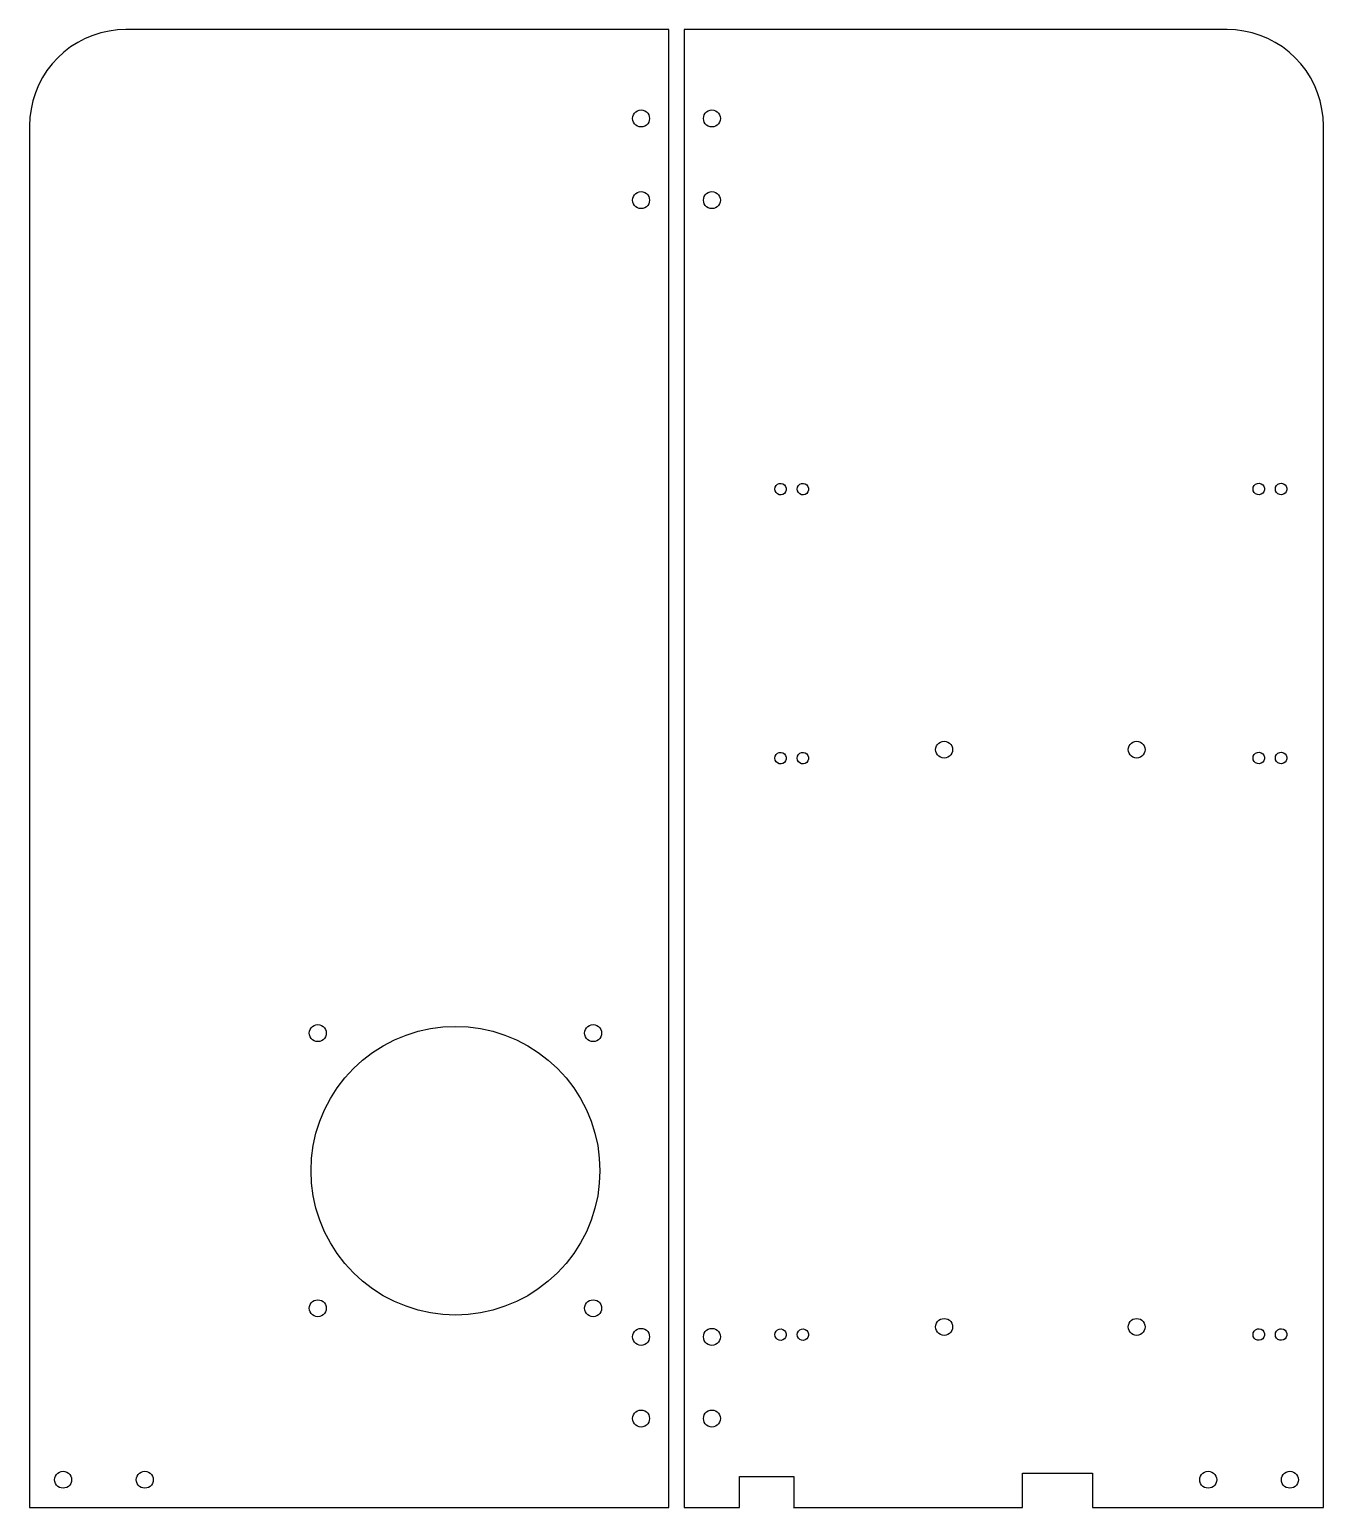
# Model space of a CAD drawing. Extents: x 0 to 336, y 0 to 384.
import ezdxf

# ---------------------------------------------------------------- set-up
doc = ezdxf.new("R2010")
doc.units = 0
doc.layers.get('0').update_dxf_attribs({"true_color": 0xffffff})

msp = doc.modelspace()

# ---------------------------------------------------------------- linework, layer by layer
at = {"color": 7, "true_color": 0xffffff}
for points in [[(166.141106, 384.140707), (25.141111, 384.140707), (22.96211, 384.04636), (20.80011, 383.761372), (18.67111, 383.289355), (16.59111, 382.633358), (14.576111, 381.799363), (12.641111, 380.792366), (10.802106, 379.620353), (9.071108, 378.292357), (7.46311, 376.819354), (5.990107, 375.211365), (4.662111, 373.480355), (3.49011, 371.641367), (2.48311, 369.706366), (1.649109, 367.691356), (0.993112, 365.61135), (0.521109, 363.48235), (0.23611, 361.320359), (0.141111, 359.141349), (0.141111, 0.141362), (166.141106, 0.141362), (166.141106, 329.954068), (166.141106, 384.141356), (166.141106, 384.140707)], [(336.141116, 0.141362), (336.141116, 359.141349), (336.04612, 361.320359), (335.761132, 363.48235), (335.289116, 365.61135), (334.633118, 367.691356), (333.799124, 369.706366), (332.792126, 371.641367), (331.620114, 373.480355), (330.292117, 375.211365), (328.819115, 376.819354), (327.211126, 378.292357), (325.480116, 379.620353), (323.641127, 380.792366), (321.706127, 381.799363), (319.691106, 382.633358), (317.6111, 383.289355), (315.482103, 383.761372), (313.320111, 384.04636), (311.141102, 384.140989), (170.141098, 384.140989), (170.141098, 329.729814), (170.141098, 0.141362), (184.507426, 0.16613), (184.473698, 8.174984), (198.600842, 8.174984), (198.600842, 0.190898), (198.535959, 0.16613), (258.010708, 0.145569), (257.965694, 9.037756), (276.21359, 9.037756), (276.21359, 0.149776), (276.256008, 0.145569), (336.141116, 0.141362), (336.141116, 0.141362)], [(159.895673, 359.059364), (159.430655, 358.896352), (158.94111, 358.841375), (158.45157, 358.896352), (157.98658, 359.059364), (157.569428, 359.321351), (157.221081, 359.669359), (156.958981, 360.08637), (156.79628, 360.55136), (156.741134, 361.041354), (156.79628, 361.531348), (156.958981, 361.996366), (157.221081, 362.413349), (157.569428, 362.761357), (157.98658, 363.023372), (158.45157, 363.186356), (158.94111, 363.241361), (159.430655, 363.186356), (159.895673, 363.023372), (160.312797, 362.761357), (160.661144, 362.413349), (160.923244, 361.996366), (161.085973, 361.531348), (161.141116, 361.041354), (161.085973, 360.55136), (160.923244, 360.08637), (160.661144, 359.669359), (160.312797, 359.321351), (159.895673, 359.059364), (159.895673, 359.059364), (159.895673, 359.059364)], [(175.358967, 360.08637), (175.196266, 360.55136), (175.141088, 361.041354), (175.196266, 361.531348), (175.358967, 361.996366), (175.621095, 362.413349), (175.969414, 362.761357), (176.386623, 363.023372), (176.851499, 363.186356), (177.341095, 363.241361), (177.830613, 363.186356), (178.295602, 363.023372), (178.712811, 362.761357), (179.061102, 362.413349), (179.323198, 361.996366), (179.485902, 361.531348), (179.541105, 361.041354), (179.485902, 360.55136), (179.323198, 360.08637), (179.061102, 359.669359), (178.712811, 359.321351), (178.295602, 359.059364), (177.830613, 358.896352), (177.341095, 358.841375), (176.851499, 358.896352), (176.386623, 359.059364), (175.969414, 359.321351), (175.621095, 359.669359), (175.358967, 360.08637), (175.358967, 360.08637), (175.358967, 360.08637)], [(161.141116, 339.821376), (161.085973, 339.331353), (160.923244, 338.866364), (160.661144, 338.449352), (160.312797, 338.101372), (159.895673, 337.839357), (159.430655, 337.676374), (158.94111, 337.621369), (158.45157, 337.676374), (157.98658, 337.839357), (157.569428, 338.101372), (157.221081, 338.449352), (156.958981, 338.866364), (156.79628, 339.331353), (156.741134, 339.821376), (156.79628, 340.31137), (156.958981, 340.776359), (157.221081, 341.193371), (157.569428, 341.541351), (157.98658, 341.803366), (158.45157, 341.966349), (158.94111, 342.021354), (159.430655, 341.966349), (159.895673, 341.803366), (160.312797, 341.541351), (160.661144, 341.193371), (160.923244, 340.776359), (161.085973, 340.31137), (161.141116, 339.821376), (161.141116, 339.821376), (161.141116, 339.821376)], [(179.485902, 340.31137), (179.541105, 339.821376), (179.485902, 339.331353), (179.323198, 338.866364), (179.061102, 338.449352), (178.712811, 338.101372), (178.295602, 337.839357), (177.830613, 337.676374), (177.341095, 337.621369), (176.851499, 337.676374), (176.386623, 337.839357), (175.969414, 338.101372), (175.621095, 338.449352), (175.358967, 338.866364), (175.196266, 339.331353), (175.141088, 339.821376), (175.196266, 340.31137), (175.358967, 340.776359), (175.621095, 341.193371), (175.969414, 341.541351), (176.386623, 341.803366), (176.851499, 341.966349), (177.341095, 342.021354), (177.830613, 341.966349), (178.295602, 341.803366), (178.712811, 341.541351), (179.061102, 341.193371), (179.323198, 340.776359), (179.485902, 340.31137), (179.485902, 340.31137), (179.485902, 340.31137)], [(235.659016, 196.086363), (235.496202, 196.551363), (235.441115, 197.04136), (235.496202, 197.531363), (235.659016, 197.996361), (235.921118, 198.413361), (236.269409, 198.761361), (236.686618, 199.023362), (237.151607, 199.186362), (237.641122, 199.241362), (238.130608, 199.186362), (238.595597, 199.023362), (239.012806, 198.761361), (239.361125, 198.413361), (239.623194, 197.996361), (239.785898, 197.531363), (239.841097, 197.04136), (239.785898, 196.551363), (239.623194, 196.086363), (239.361125, 195.669362), (239.012806, 195.321363), (238.595597, 195.059362), (238.130608, 194.896361), (237.641122, 194.841362), (237.151607, 194.896361), (236.686618, 195.059362), (236.269409, 195.321363), (235.921118, 195.669362), (235.659016, 196.086363), (235.659016, 196.086363), (235.659016, 196.086363)], [(289.623125, 196.086363), (289.36111, 195.669362), (289.013098, 195.321363), (288.596118, 195.059362), (288.1311, 194.896361), (287.641103, 194.841362), (287.151112, 194.896361), (286.686123, 195.059362), (286.269111, 195.321363), (285.921103, 195.669362), (285.659116, 196.086363), (285.496104, 196.551363), (285.441096, 197.04136), (285.496104, 197.531363), (285.659116, 197.996361), (285.921103, 198.413361), (286.269111, 198.761361), (286.686123, 199.023362), (287.151112, 199.186362), (287.641103, 199.241362), (288.1311, 199.186362), (288.596118, 199.023362), (289.013098, 198.761361), (289.36111, 198.413361), (289.623125, 197.996361), (289.786108, 197.531363), (289.841113, 197.04136), (289.786108, 196.551363), (289.623125, 196.086363), (289.623125, 196.086363), (289.623125, 196.086363)], [(74.501609, 121.246363), (74.036609, 121.409361), (73.619411, 121.671362), (73.271112, 122.019361), (73.009006, 122.436362), (72.846311, 122.901362), (72.791111, 123.391362), (72.846311, 123.881362), (73.009006, 124.346363), (73.271112, 124.763363), (73.619411, 125.111363), (74.036609, 125.373361), (74.501609, 125.536361), (74.99111, 125.591361), (75.480712, 125.536361), (75.945706, 125.373361), (76.362808, 125.111363), (76.71111, 124.763363), (76.97321, 124.346363), (77.135911, 123.881362), (77.191111, 123.391362), (77.135911, 122.901362), (76.97321, 122.436362), (76.71111, 122.019361), (76.362808, 121.671362), (75.945706, 121.409361), (75.480712, 121.246363), (74.99111, 121.191361), (74.501609, 121.246363), (74.501609, 121.246363), (74.501609, 121.246363)], [(146.963311, 97.347063), (147.671412, 94.153163), (148.098408, 90.909662), (148.241108, 87.641362), (148.098408, 84.373062), (147.671412, 81.129561), (146.963311, 77.935661), (145.979611, 74.815561), (144.727611, 71.793162), (143.21711, 68.891361), (141.459311, 66.132261), (139.46781, 63.536861), (137.257607, 61.124862), (134.845611, 58.914662), (132.250211, 56.923161), (129.491111, 55.165362), (126.589307, 53.654861), (123.566911, 52.402861), (120.446808, 51.419161), (117.252911, 50.711063), (114.00941, 50.284061), (110.74111, 50.141361), (107.472807, 50.284061), (104.229306, 50.711063), (101.035412, 51.419161), (97.915307, 52.402861), (94.89291, 53.654861), (91.991107, 55.165362), (89.232012, 56.923161), (86.636612, 58.914662), (84.224611, 61.124862), (82.01441, 63.536861), (80.022912, 66.132261), (78.265212, 68.891361), (76.754612, 71.793162), (75.502612, 74.815561), (74.518907, 77.935661), (73.810811, 81.129561), (73.383812, 84.373062), (73.241112, 87.641362), (73.383812, 90.909662), (73.810811, 94.153163), (74.518907, 97.347063), (75.502612, 100.467363), (76.754612, 103.489362), (78.265212, 106.391362), (80.022912, 109.150361), (82.01441, 111.746363), (84.224611, 114.157362), (86.636612, 116.368361), (89.232012, 118.359363), (91.991107, 120.117361), (94.89291, 121.628362), (97.915307, 122.87936), (101.035412, 123.863362), (104.229306, 124.571362), (107.472807, 124.998361), (110.74111, 125.141363), (114.00941, 124.998361), (117.252911, 124.571362), (120.446808, 123.863362), (123.566911, 122.87936), (126.589307, 121.628362), (129.491111, 120.117361), (132.250211, 118.359363), (134.845611, 116.368361), (137.257607, 114.157362), (139.46781, 111.746363), (141.459311, 109.150361), (143.21711, 106.391362), (144.727611, 103.489362), (145.979611, 100.467363), (146.963311, 97.347063), (146.963311, 97.347063), (146.963311, 97.347063)], [(147.445707, 121.409361), (146.98071, 121.246363), (146.491111, 121.191361), (146.00161, 121.246363), (145.53661, 121.409361), (145.119412, 121.671362), (144.77111, 122.019361), (144.509007, 122.436362), (144.346309, 122.901362), (144.291112, 123.391362), (144.346309, 123.881362), (144.509007, 124.346363), (144.77111, 124.763363), (145.119412, 125.111363), (145.53661, 125.373361), (146.00161, 125.536361), (146.491111, 125.591361), (146.98071, 125.536361), (147.445707, 125.373361), (147.862812, 125.111363), (148.211111, 124.763363), (148.473211, 124.346363), (148.635912, 123.881362), (148.691112, 123.391362), (148.635912, 122.901362), (148.473211, 122.436362), (148.211111, 122.019361), (147.862812, 121.671362), (147.445707, 121.409361), (147.445707, 121.409361), (147.445707, 121.409361)], [(74.501609, 49.746461), (74.036609, 49.909261), (73.619411, 50.171361), (73.271112, 50.519663), (73.009006, 50.93686), (72.846311, 51.401861), (72.791111, 51.891361), (72.846311, 52.380862), (73.009006, 52.845862), (73.271112, 53.263063), (73.619411, 53.611362), (74.036609, 53.873462), (74.501609, 54.036163), (74.99111, 54.091363), (75.480712, 54.036163), (75.945706, 53.873462), (76.362808, 53.611362), (76.71111, 53.263063), (76.97321, 52.845862), (77.135911, 52.380862), (77.191111, 51.891361), (77.135911, 51.401861), (76.97321, 50.93686), (76.71111, 50.519663), (76.362808, 50.171361), (75.945706, 49.909261), (75.480712, 49.746461), (74.99111, 49.691363), (74.501609, 49.746461), (74.501609, 49.746461), (74.501609, 49.746461)], [(148.473211, 52.845862), (148.635912, 52.380862), (148.691112, 51.891361), (148.635912, 51.401861), (148.473211, 50.93686), (148.211111, 50.519663), (147.862812, 50.171361), (147.445707, 49.909261), (146.98071, 49.746461), (146.491111, 49.691363), (146.00161, 49.746461), (145.53661, 49.909261), (145.119412, 50.171361), (144.77111, 50.519663), (144.509007, 50.93686), (144.346309, 51.401861), (144.291112, 51.891361), (144.346309, 52.380862), (144.509007, 52.845862), (144.77111, 53.263063), (145.119412, 53.611362), (145.53661, 53.873462), (146.00161, 54.036163), (146.491111, 54.091363), (146.98071, 54.036163), (147.445707, 53.873462), (147.862812, 53.611362), (148.211111, 53.263063), (148.473211, 52.845862), (148.473211, 52.845862), (148.473211, 52.845862)], [(160.312797, 42.741361), (159.895673, 42.479261), (159.430655, 42.31656), (158.94111, 42.261361), (158.45157, 42.31656), (157.98658, 42.479261), (157.569428, 42.741361), (157.221081, 43.089663), (156.958981, 43.506762), (156.79628, 43.971763), (156.741134, 44.461362), (156.79628, 44.950862), (156.958981, 45.415863), (157.221081, 45.833061), (157.569428, 46.181362), (157.98658, 46.443462), (158.45157, 46.606163), (158.94111, 46.661363), (159.430655, 46.606163), (159.895673, 46.443462), (160.312797, 46.181362), (160.661144, 45.833061), (160.923244, 45.415863), (161.085973, 44.950862), (161.141116, 44.461362), (161.085973, 43.971763), (160.923244, 43.506762), (160.661144, 43.089663), (160.312797, 42.741361), (160.312797, 42.741361), (160.312797, 42.741361)], [(178.712811, 42.741361), (178.295602, 42.479261), (177.830613, 42.31656), (177.341095, 42.261361), (176.851499, 42.31656), (176.386623, 42.479261), (175.969414, 42.741361), (175.621095, 43.089663), (175.358967, 43.506762), (175.196266, 43.971763), (175.141088, 44.461362), (175.196266, 44.950862), (175.358967, 45.415863), (175.621095, 45.833061), (175.969414, 46.181362), (176.386623, 46.443462), (176.851499, 46.606163), (177.341095, 46.661363), (177.830613, 46.606163), (178.295602, 46.443462), (178.712811, 46.181362), (179.061102, 45.833061), (179.323198, 45.415863), (179.485902, 44.950862), (179.541105, 44.461362), (179.485902, 43.971763), (179.323198, 43.506762), (179.061102, 43.089663), (178.712811, 42.741361), (178.712811, 42.741361), (178.712811, 42.741361)], [(238.130608, 49.186163), (238.595597, 49.023461), (239.012806, 48.761362), (239.361125, 48.413063), (239.623194, 47.995862), (239.785898, 47.530861), (239.841097, 47.041361), (239.785898, 46.551762), (239.623194, 46.086761), (239.361125, 45.669662), (239.012806, 45.321361), (238.595597, 45.059261), (238.130608, 44.896563), (237.641122, 44.841363), (237.151607, 44.896563), (236.686618, 45.059261), (236.269409, 45.321361), (235.921118, 45.669662), (235.659016, 46.086761), (235.496202, 46.551762), (235.441115, 47.041361), (235.496202, 47.530861), (235.659016, 47.995862), (235.921118, 48.413063), (236.269409, 48.761362), (236.686618, 49.023461), (237.151607, 49.186163), (237.641122, 49.241362), (238.130608, 49.186163), (238.130608, 49.186163), (238.130608, 49.186163)], [(285.921103, 45.669662), (285.659116, 46.086761), (285.496104, 46.551762), (285.441096, 47.041361), (285.496104, 47.530861), (285.659116, 47.995862), (285.921103, 48.413063), (286.269111, 48.761362), (286.686123, 49.023461), (287.151112, 49.186163), (287.641103, 49.241362), (288.1311, 49.186163), (288.596118, 49.023461), (289.013098, 48.761362), (289.36111, 48.413063), (289.623125, 47.995862), (289.786108, 47.530861), (289.841113, 47.041361), (289.786108, 46.551762), (289.623125, 46.086761), (289.36111, 45.669662), (289.013098, 45.321361), (288.596118, 45.059261), (288.1311, 44.896563), (287.641103, 44.841363), (287.151112, 44.896563), (286.686123, 45.059261), (286.269111, 45.321361), (285.921103, 45.669662), (285.921103, 45.669662), (285.921103, 45.669662)], [(160.923244, 24.195862), (161.085973, 23.730862), (161.141116, 23.241362), (161.085973, 22.751762), (160.923244, 22.286762), (160.661144, 21.869662), (160.312797, 21.521362), (159.895673, 21.259262), (159.430655, 21.096562), (158.94111, 21.041362), (158.45157, 21.096562), (157.98658, 21.259262), (157.569428, 21.521362), (157.221081, 21.869662), (156.958981, 22.286762), (156.79628, 22.751762), (156.741134, 23.241362), (156.79628, 23.730862), (156.958981, 24.195862), (157.221081, 24.613062), (157.569428, 24.961362), (157.98658, 25.223462), (158.45157, 25.386162), (158.94111, 25.441362), (159.430655, 25.386162), (159.895673, 25.223462), (160.312797, 24.961362), (160.661144, 24.613062), (160.923244, 24.195862), (160.923244, 24.195862), (160.923244, 24.195862)], [(176.386623, 25.223462), (176.851499, 25.386162), (177.341095, 25.441362), (177.830613, 25.386162), (178.295602, 25.223462), (178.712811, 24.961362), (179.061102, 24.613062), (179.323198, 24.195862), (179.485902, 23.730862), (179.541105, 23.241362), (179.485902, 22.751762), (179.323198, 22.286762), (179.061102, 21.869662), (178.712811, 21.521362), (178.295602, 21.259262), (177.830613, 21.096562), (177.341095, 21.041362), (176.851499, 21.096562), (176.386623, 21.259262), (175.969414, 21.521362), (175.621095, 21.869662), (175.358967, 22.286762), (175.196266, 22.751762), (175.141088, 23.241362), (175.196266, 23.730862), (175.358967, 24.195862), (175.621095, 24.613062), (175.969414, 24.961362), (176.386623, 25.223462), (176.386623, 25.223462), (176.386623, 25.223462)], [(6.696112, 6.851812), (6.641107, 7.341362), (6.696112, 7.830902), (6.859112, 8.295902), (7.12111, 8.713032), (7.46911, 9.061392), (7.88611, 9.323492), (8.351111, 9.486192), (8.841111, 9.541352), (9.331111, 9.486192), (9.796111, 9.323492), (10.213109, 9.061392), (10.561111, 8.713032), (10.823107, 8.295902), (10.98611, 7.830902), (11.041112, 7.341362), (10.98611, 6.851812), (10.823107, 6.386812), (10.561111, 5.969672), (10.213109, 5.621332), (9.796111, 5.359222), (9.331111, 5.196512), (8.841111, 5.141342), (8.351111, 5.196512), (7.88611, 5.359222), (7.46911, 5.621332), (7.12111, 5.969672), (6.859112, 6.386812), (6.696112, 6.851812), (6.696112, 6.851812), (6.696112, 6.851812)], [(27.916109, 6.851812), (27.861109, 7.341362), (27.916109, 7.830902), (28.079109, 8.295902), (28.34111, 8.713032), (28.68911, 9.061392), (29.10611, 9.323492), (29.571111, 9.486192), (30.061111, 9.541352), (30.551111, 9.486192), (31.016111, 9.323492), (31.433109, 9.061392), (31.781108, 8.713032), (32.043109, 8.295902), (32.20611, 7.830902), (32.261109, 7.341362), (32.20611, 6.851812), (32.043109, 6.386812), (31.781108, 5.969672), (31.433109, 5.621332), (31.016111, 5.359222), (30.551111, 5.196512), (30.061111, 5.141342), (29.571111, 5.196512), (29.10611, 5.359222), (28.68911, 5.621332), (28.34111, 5.969672), (28.079109, 6.386812), (27.916109, 6.851812), (27.916109, 6.851812), (27.916109, 6.851812)], [(304.239103, 8.295902), (304.501118, 8.713032), (304.849095, 9.061392), (305.26611, 9.323492), (305.731099, 9.486192), (306.221122, 9.541352), (306.711116, 9.486192), (307.176105, 9.323492), (307.593117, 9.061392), (307.941125, 8.713032), (308.203112, 8.295902), (308.36612, 7.830902), (308.421097, 7.341362), (308.36612, 6.851812), (308.203112, 6.386812), (307.941125, 5.969672), (307.593117, 5.621332), (307.176105, 5.359222), (306.711116, 5.196512), (306.221122, 5.141342), (305.731099, 5.196512), (305.26611, 5.359222), (304.849095, 5.621332), (304.501118, 5.969672), (304.239103, 6.386812), (304.07612, 6.851812), (304.021115, 7.341362), (304.07612, 7.830902), (304.239103, 8.295902), (304.239103, 8.295902), (304.239103, 8.295902)], [(325.459118, 8.295902), (325.721133, 8.713032), (326.069113, 9.061392), (326.486125, 9.323492), (326.951114, 9.486192), (327.441108, 9.541352), (327.931131, 9.486192), (328.39612, 9.323492), (328.813132, 9.061392), (329.161112, 8.713032), (329.423127, 8.295902), (329.58611, 7.830902), (329.641115, 7.341362), (329.58611, 6.851812), (329.423127, 6.386812), (329.161112, 5.969672), (328.813132, 5.621332), (328.39612, 5.359222), (327.931131, 5.196512), (327.441108, 5.141342), (326.951114, 5.196512), (326.486125, 5.359222), (326.069113, 5.621332), (325.721133, 5.969672), (325.459118, 6.386812), (325.296107, 6.851812), (325.24113, 7.341362), (325.296107, 7.830902), (325.459118, 8.295902), (325.459118, 8.295902), (325.459118, 8.295902)]]:
    msp.add_lwpolyline(points, close=True, dxfattribs=at)
for points in [[(195.289644, 263.247361), (194.797632, 263.288303), (194.345625, 263.486022), (193.981615, 263.820543), (193.746611, 264.253926), (193.665608, 264.740231), (193.746611, 265.22654), (193.981615, 265.65992), (194.345625, 265.994444), (194.797632, 266.192163), (195.289644, 266.233102), (195.768654, 266.112275), (196.181664, 265.842659), (196.484669, 265.453215), (196.645674, 264.98688), (196.645674, 264.493583), (196.484669, 264.027251), (196.181664, 263.637804), (195.768654, 263.368188), (195.289644, 263.247361)], [(201.089774, 263.247361), (200.597762, 263.288303), (200.145752, 263.486022), (199.781744, 263.820543), (199.546738, 264.253926), (199.465737, 264.740231), (199.546738, 265.22654), (199.781744, 265.65992), (200.145752, 265.994444), (200.597762, 266.192163), (201.089774, 266.233102), (201.568781, 266.112275), (201.981793, 265.842659), (202.284798, 265.453215), (202.445801, 264.98688), (202.445801, 264.493583), (202.284798, 264.027251), (201.981793, 263.637804), (201.568781, 263.368188), (201.089774, 263.247361)], [(319.479631, 263.27046), (318.987619, 263.311402), (318.535609, 263.509119), (318.171601, 263.843642), (317.936598, 264.277023), (317.855594, 264.763331), (317.936598, 265.249637), (318.171601, 265.683017), (318.535609, 266.017541), (318.987619, 266.21526), (319.479631, 266.256202), (319.958641, 266.135374), (320.371651, 265.865759), (320.674656, 265.476315), (320.835658, 265.009979), (320.835658, 264.516683), (320.674656, 264.050348), (320.371651, 263.660904), (319.958641, 263.391288), (319.479631, 263.27046)], [(325.279766, 263.27046), (324.78774, 263.311402), (324.335733, 263.509119), (323.971722, 263.843642), (323.736716, 264.277023), (323.655718, 264.763331), (323.736716, 265.249637), (323.971722, 265.683017), (324.335733, 266.017541), (324.78774, 266.21526), (325.279766, 266.256202), (325.758782, 266.135374), (326.171786, 265.865759), (326.47478, 265.476315), (326.635787, 265.009979), (326.635787, 264.516683), (326.47478, 264.050348), (326.171786, 263.660904), (325.758782, 263.391288), (325.279766, 263.27046)], [(195.289644, 193.34154), (194.797632, 193.382482), (194.345625, 193.580201), (193.981615, 193.914725), (193.746611, 194.348105), (193.665608, 194.834411), (193.746611, 195.320719), (193.981615, 195.7541), (194.345625, 196.088623), (194.797632, 196.28634), (195.289644, 196.327282), (195.768654, 196.206454), (196.181664, 195.936838), (196.484669, 195.547394), (196.645674, 195.081059), (196.645674, 194.587763), (196.484669, 194.12143), (196.181664, 193.731983), (195.768654, 193.462368), (195.289644, 193.34154)], [(201.089774, 193.34154), (200.597762, 193.382482), (200.145752, 193.580201), (199.781744, 193.914725), (199.546738, 194.348105), (199.465737, 194.834411), (199.546738, 195.320719), (199.781744, 195.7541), (200.145752, 196.088623), (200.597762, 196.28634), (201.089774, 196.327282), (201.568781, 196.206454), (201.981793, 195.936838), (202.284798, 195.547394), (202.445801, 195.081059), (202.445801, 194.587763), (202.284798, 194.12143), (201.981793, 193.731983), (201.568781, 193.462368), (201.089774, 193.34154)], [(319.479631, 193.36464), (318.987619, 193.405582), (318.535609, 193.603298), (318.171601, 193.937822), (317.936598, 194.371202), (317.855594, 194.857511), (317.936598, 195.343816), (318.171601, 195.777197), (318.535609, 196.11172), (318.987619, 196.30944), (319.479631, 196.350381), (319.958641, 196.229554), (320.371651, 195.959938), (320.674656, 195.570491), (320.835658, 195.104159), (320.835658, 194.610862), (320.674656, 194.144527), (320.371651, 193.755083), (319.958641, 193.485468), (319.479631, 193.36464)], [(325.279766, 193.36464), (324.78774, 193.405582), (324.335733, 193.603298), (323.971722, 193.937822), (323.736716, 194.371202), (323.655718, 194.857511), (323.736716, 195.343816), (323.971722, 195.777197), (324.335733, 196.11172), (324.78774, 196.30944), (325.279766, 196.350381), (325.758782, 196.229554), (326.171786, 195.959938), (326.47478, 195.570491), (326.635787, 195.104159), (326.635787, 194.610862), (326.47478, 194.144527), (326.171786, 193.755083), (325.758782, 193.485468), (325.279766, 193.36464)], [(195.28965, 43.542951), (194.797638, 43.583891), (194.345631, 43.78161), (193.98162, 44.116133), (193.746617, 44.549514), (193.665613, 45.035819), (193.746617, 45.522128), (193.98162, 45.955508), (194.345631, 46.290032), (194.797638, 46.487751), (195.28965, 46.52869), (195.76866, 46.407865), (196.18167, 46.138247), (196.484675, 45.748803), (196.64568, 45.28247), (196.64568, 44.789171), (196.484675, 44.322839), (196.18167, 43.933395), (195.76866, 43.663779), (195.28965, 43.542951)], [(201.089779, 43.542951), (200.597767, 43.583891), (200.145757, 43.78161), (199.781747, 44.116133), (199.546743, 44.549514), (199.465743, 45.035819), (199.546743, 45.522128), (199.781747, 45.955508), (200.145757, 46.290032), (200.597767, 46.487751), (201.089779, 46.52869), (201.568787, 46.407865), (201.981799, 46.138247), (202.284804, 45.748803), (202.445806, 45.28247), (202.445806, 44.789171), (202.284804, 44.322839), (201.981799, 43.933395), (201.568787, 43.663779), (201.089779, 43.542951)], [(319.479636, 43.566048), (318.987624, 43.60699), (318.535614, 43.804707), (318.171604, 44.13923), (317.936603, 44.572614), (317.8556, 45.058919), (317.936603, 45.545225), (318.171604, 45.978608), (318.535614, 46.313132), (318.987624, 46.510848), (319.479636, 46.55179), (319.958644, 46.430962), (320.371656, 46.161347), (320.674661, 45.7719), (320.835663, 45.305567), (320.835663, 44.812271), (320.674661, 44.345936), (320.371656, 43.956492), (319.958644, 43.686876), (319.479636, 43.566048)], [(325.279766, 43.566048), (324.78774, 43.60699), (324.335733, 43.804707), (323.971722, 44.13923), (323.736744, 44.572614), (323.655718, 45.058919), (323.736744, 45.545225), (323.971722, 45.978608), (324.335733, 46.313132), (324.78774, 46.510848), (325.279766, 46.55179), (325.758782, 46.430962), (326.171786, 46.161347), (326.47478, 45.7719), (326.635787, 45.305567), (326.635787, 44.812271), (326.47478, 44.345936), (326.171786, 43.956492), (325.758782, 43.686876), (325.279766, 43.566048)]]:
    msp.add_lwpolyline(points, dxfattribs=at)

doc.saveas('drawing.dxf')
